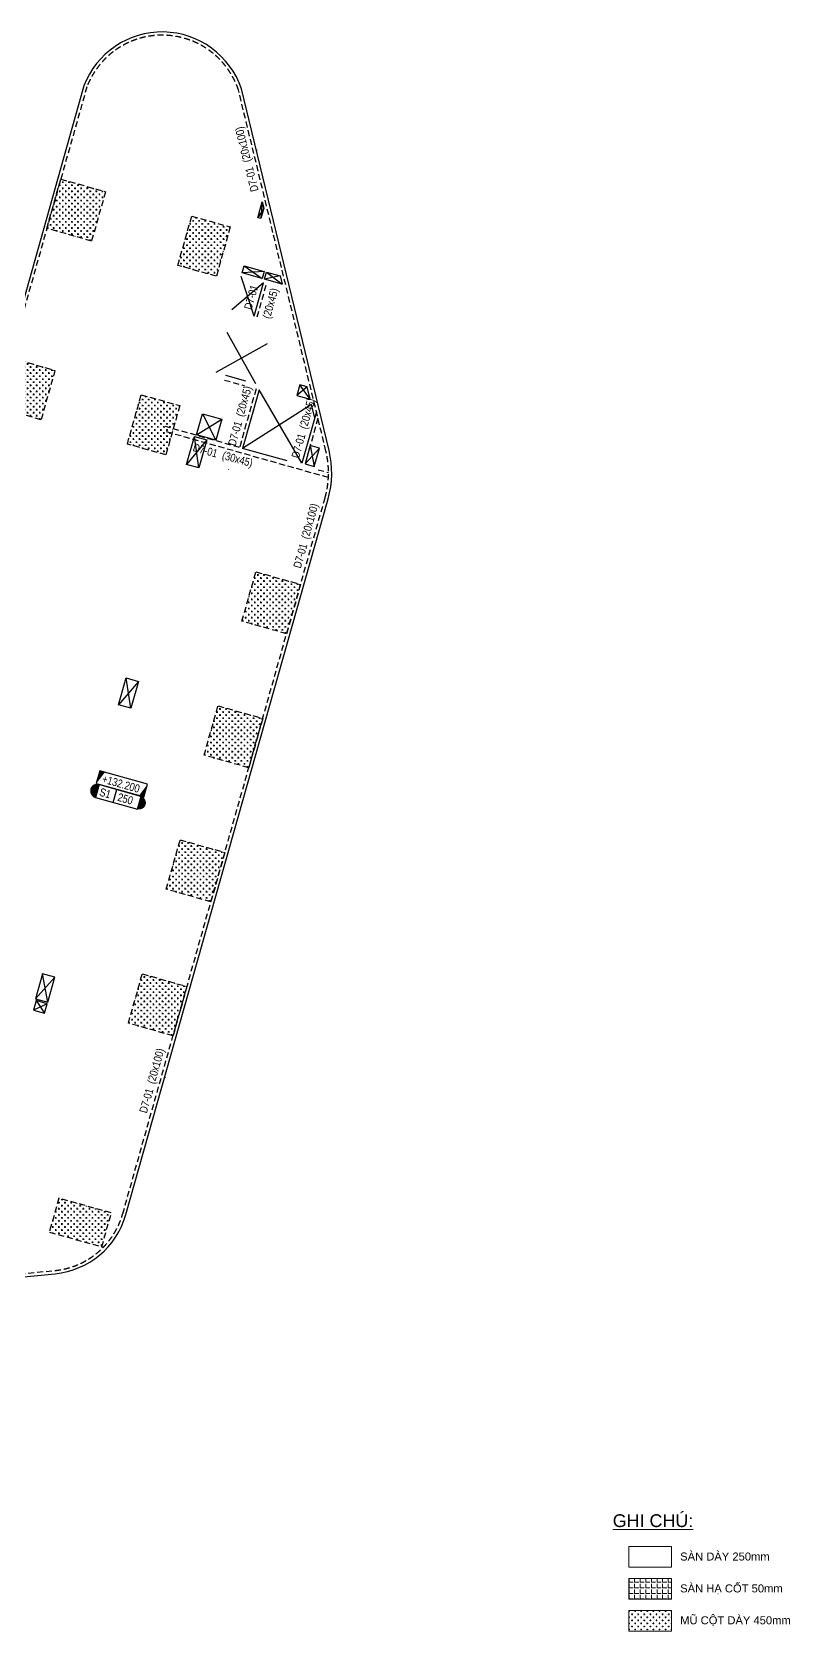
# Model space of a CAD drawing. Header units: millimetres. Extents: x 5400 to 3023951, y -127214 to 225084.
# Drawn here: x 2789188 to 2836541, y 6382 to 106284 of the extents above; entities that cross this region are included whole.
import ezdxf
from ezdxf.enums import TextEntityAlignment as Align

# ---------------------------------------------------------------- set-up
doc = ezdxf.new("R2010")
doc.units = ezdxf.units.MM
doc.header["$LTSCALE"] = 100
doc.linetypes.add('HIDDEN', pattern=[0.375, 0.25, -0.125])
for name, color, linetype in [('ccu11-Manh', 8, 'Continuous'), ('ccu12-Chidan', 9, 'Continuous'), ('ccu12-Hatch', 250, 'Continuous'), ('ccu12-Khuat', 9, 'HIDDEN'), ('ccu12-Lomo', 2, 'Continuous'), ('ccu12-Text', 31, 'Continuous'), ('ccu12-Thay', 7, 'Continuous')]:
    doc.layers.add(name, color=color, linetype=linetype)
doc.layers.add('ccu12-Tencaukien', color=9, linetype='Continuous', lineweight=15)
doc.layers.add('KC-Tencaukien', color=9, linetype='Continuous', lineweight=15)
doc.styles.add('Arial', font='arial.ttf', dxfattribs={"width": 0.7})
doc.styles.add('Arial Narrow', font='ARIALN.TTF')

# ---------------------------------------------------------------- blocks, each defined once
blk = doc.blocks.new('ccu11-cmb-flat-8')
at = {"layer": 'ccu12-Chidan', "color": 7}
blk.add_lwpolyline([(0, 0), (1550, 0), (1550, 419), (0, 419)], close=True, dxfattribs=at)
at = {"layer": 'ccu12-Chidan'}
for points in [[(0, 0), (166, 419), (0, 419)], [(1550, 419), (1383, 0), (1550, 0)]]:
    blk.add_solid(points, dxfattribs=at)
at = {"layer": 'ccu12-Chidan', "color": 31, "style": 'Arial Narrow', "width": 0.8}
blk.add_attdef('+100.00', text='', height=250, dxfattribs=at).set_placement((745, 206), align=Align.MIDDLE_CENTER)
blk = doc.blocks.new('ccu11-chieudaysan-flat-2')
at = {"layer": 'ccu12-Chidan'}
for points in [[(-569, 0), (-569, 419, 1)], [(788, 419), (788, 0, 1)]]:
    blk.add_hatch(color=8, dxfattribs=at).paths.add_polyline_path(points)
at = {"layer": 'ccu12-Chidan', "color": 7}
blk.add_line((0, 0), (0, 419), dxfattribs=at)
blk.add_lwpolyline([(-569, 0), (788, 0), (788, 419), (-569, 419)], close=True, dxfattribs=at)
blk.add_arc((-569, 209), 209, 90, 270.0001, dxfattribs=at)
at = {"layer": 'ccu12-Chidan', "color": 31, "style": 'Arial Narrow', "width": 0.7}
for tag, p in [('S00', (-488, 209)), ('200', (100, 209))]:
    blk.add_attdef(tag, text='', height=250, dxfattribs=at).set_placement(p, align=Align.MIDDLE_LEFT)
blk = doc.blocks.new('*U4')
at = {"layer": 'ccu12-Tencaukien', "color": 8, "ltscale": 10000}
blk.add_line((361, -155), (354, -155), dxfattribs=at)
at = {"layer": 'ccu12-Text', "color": 2, "style": 'Arial Narrow', "width": 0.8}
blk.add_attdef('SH', text='', height=300, dxfattribs=at).set_placement((276, 6), align=Align.BOTTOM_RIGHT)
at = {"layer": 'ccu12-Text', "color": 31, "style": 'Arial Narrow', "width": 0.8}
for tag, p in [('(', (508, -75)), ('KT', (633, -75)), (')', (963, -75))]:
    blk.add_attdef(tag, text='', height=250, dxfattribs=at).set_placement(p, align=Align.BOTTOM_LEFT)
blk = doc.blocks.new('*U16')
at = {"layer": 'ccu12-Tencaukien', "color": 8, "ltscale": 10000}
blk.add_line((361, -155), (354, -155), dxfattribs=at)
at = {"layer": 'ccu12-Text', "color": 2, "style": 'Arial Narrow', "width": 0.8}
blk.add_attdef('SH', text='', height=300, dxfattribs=at).set_placement((276, 6), align=Align.BOTTOM_RIGHT)
at = {"layer": 'ccu12-Text', "color": 31, "style": 'Arial Narrow', "width": 0.8}
for tag, p in [('(', (508, -75)), ('KT', (633, -75)), (')', (963, -75))]:
    blk.add_attdef(tag, text='', height=250, dxfattribs=at).set_placement(p, align=Align.BOTTOM_LEFT)
blk = doc.blocks.new('*U17')
at = {"layer": 'ccu12-Tencaukien', "color": 8, "ltscale": 10000}
blk.add_line((361, -155), (354, -155), dxfattribs=at)
at = {"layer": 'ccu12-Text', "color": 2, "style": 'Arial Narrow', "width": 0.8}
blk.add_attdef('SH', text='', height=300, dxfattribs=at).set_placement((276, 6), align=Align.BOTTOM_RIGHT)
at = {"layer": 'ccu12-Text', "color": 31, "style": 'Arial Narrow', "width": 0.8}
for tag, p in [('(', (508, -75)), ('KT', (633, -75)), (')', (963, -75))]:
    blk.add_attdef(tag, text='', height=250, dxfattribs=at).set_placement(p, align=Align.BOTTOM_LEFT)
blk = doc.blocks.new('*U18')
at = {"layer": 'ccu12-Tencaukien', "color": 8, "ltscale": 10000}
blk.add_line((361, -155), (354, -155), dxfattribs=at)
at = {"layer": 'ccu12-Text', "color": 2, "style": 'Arial Narrow', "width": 0.8}
blk.add_attdef('SH', text='', height=300, dxfattribs=at).set_placement((276, 6), align=Align.BOTTOM_RIGHT)
at = {"layer": 'ccu12-Text', "color": 31, "style": 'Arial Narrow', "width": 0.8}
for tag, p in [('(', (508, -75)), ('KT', (633, -75)), (')', (963, -75))]:
    blk.add_attdef(tag, text='', height=250, dxfattribs=at).set_placement(p, align=Align.BOTTOM_LEFT)
blk = doc.blocks.new('Lomo T37')
at = {"layer": 'ccu11-Manh', "ltscale": 0.5}
for p, q in [((75587, 83943, 0), (75212, 83352, 0)), ((75489, 84346, 0), (75404, 83325, 0)), ((75614, 79997), (74240, 79913)), ((74364, 80350), (75491, 79560)), ((75759, 79956), (76733, 79209)), ((76610, 79716), (75635, 79519)), ((71752, 71108, 0), (72581, 69446, 0)), ((71378, 69785, 0), (72955, 70768, 0)), ((72018, 69475, 0), (70752, 67936, 0)), ((71522, 67718, 0), (71248, 69692, 0)), ((79066, 68963), (78161, 67972)), ((78487, 69127), (78740, 67808)), ((67752, 54381), (66509, 52924)), ((67279, 52706), (66983, 54599)), ((55280, 39844), (57490, 40311)), ((57204, 39300), (55565, 40854)), ((30803, 35965, 0), (28409, 37235, 0)), ((28756, 37655, 0), (30458, 35546, 0)), ((28040, 36087, 0), (25864, 34538, 0)), ((26399, 34097, 0), (27506, 36527, 0)), ((62088, 34335), (61762, 36121)), ((62532, 35904), (61318, 34552)), ((16450, 32716, 0), (17213, 33253, 0)), ((17023, 33409, 0), (16640, 32558, 0))]:
    blk.add_line(p, q, dxfattribs=at)
at = {"layer": 'ccu11-Manh'}
for p, q in [((78286, 72794, 0), (77638, 72250, 0)), ((78474, 72014, 0), (77825, 72915, 0)), ((12583, 30071, 60), (9813, 27430, 60)), ((10163, 27142, 60), (12236, 30358, 60)), ((1883, 17121, 60), (-757, 14631, 60)), ((-410, 14345, 60), (1536, 17407, 60))]:
    blk.add_line(p, q, dxfattribs=at)
at = {"layer": 'ccu11-Manh', "ltscale": 5}
for p, q in [((25535, 46546), (27890, 48298)), ((27350, 48744), (26075, 46101)), ((33120, 44109), (33127, 42547)), ((32324, 43145), (32140, 41352)), ((32356, 43183), (33891, 43472)), ((33095, 42508), (31369, 41988)), ((41102, 41627, 0), (41429, 40060)), ((42066, 40831, 0), (40466, 40856, 0)), ((20606, 37361), (19556, 39227)), ((18938, 38479), (18531, 36573)), ((19065, 38633), (21096, 37955)), ((19632, 37906), (17837, 37146)), ((18647, 36478), (20479, 37207)), ((19748, 37811), (19378, 35874)), ((15860, 31614, 0), (13826, 32289)), ((14319, 32887), (15366, 31017)), ((6560, 27654, 60), (9200, 30143, 60)), ((8853, 30430, 60), (6907, 27367, 60)), ((3632, 24107, 60), (2737, 22316, 60)), ((2390, 22603, 60), (3979, 23820, 60)), ((9580, 22436), (9767, 20855)), ((4951, 21590), (5127, 19761)), ((10467, 21704), (8880, 21588)), ((-346, 19285, 120), (1242, 20503, 60)), ((895, 20789, 60), (1, 18999, 120)), ((4125, 20589), (5954, 20762)), ((-2798, 16317, 0), (-1368, 17342, 60)), ((-1715, 17628, 60), (-2451, 16031, 0))]:
    blk.add_line(p, q, dxfattribs=at)
at = {"layer": 'ccu11-Manh'}
for points in [[(17345, 33404), (18900, 34193)], [(18361, 34639), (17882, 32960)]]:
    blk.add_lwpolyline(points, dxfattribs=at)
for points, elevation in [([(62061, 34239), (61193, 33851)], 0), ([(61358, 34438), (61895, 33652)], 0), ([(5718, 20111), (6619, 19951)], 60), ([(6335, 19605), (6003, 20459)], 60)]:
    blk.add_lwpolyline(points, dxfattribs=dict(at, elevation=elevation))
at = {"layer": 'ccu12-Lomo', "elevation": 0}
for points in [[(75404, 83298), (75212, 83352), (75489, 84346), (75587, 83943), (75404, 83298)], [(75615, 79997), (75491, 79560), (74240, 79913), (74364, 80350), (75614, 79997)], [(75759, 79956), (76610, 79716), (76733, 79209), (75635, 79519), (75759, 79956)], [(78475, 72013), (78287, 72795), (77825, 72915), (77638, 72250), (78474, 72014)], [(72955, 70768), (72581, 69446), (71378, 69785), (71752, 71108), (72955, 70768)], [(78740, 67808), (79066, 68963), (78487, 69127), (78161, 67972), (78740, 67808)], [(28409, 37235), (28756, 37655), (30803, 35965), (30458, 35546), (28409, 37235)], [(28040, 36087), (27506, 36527), (25864, 34538), (26399, 34097), (28042, 36085)], [(62532, 35904), (61762, 36121), (61318, 34552), (62088, 34335), (62532, 35904)], [(62061, 34239), (61358, 34438), (61193, 33851), (61895, 33652), (62061, 34239)], [(17023, 33409), (17213, 33253), (16640, 32558), (16450, 32716), (17023, 33409)]]:
    blk.add_lwpolyline(points, dxfattribs=at)
for points in [[(72018, 69475), (71521, 67718), (70752, 67936), (71248, 69692)], [(67752, 54381), (67279, 52706), (66509, 52924), (66983, 54599)]]:
    blk.add_lwpolyline(points, close=True, dxfattribs=at)
at = {"layer": 'ccu12-Lomo', "ltscale": 0.5}
for points, elevation in [([(27350, 48744), (25535, 46546), (26075, 46101), (27890, 48298), (27350, 48744)], 0), ([(6907, 27367), (6560, 27654), (8853, 30430), (9200, 30143), (6907, 27367)], 60), ([(12583, 30071), (12236, 30358), (9816, 27428), (10163, 27142), (12583, 30071)], 60), ([(2737, 22316), (2390, 22603), (3632, 24107), (3979, 23820), (2737, 22316)], 0), ([(4125, 20589), (4951, 21590), (5954, 20762), (5127, 19761), (4124, 20588)], 0), ([(1, 18999), (-346, 19285), (895, 20789), (1242, 20503), (1, 18999)], 0), ([(6334, 19603), (6620, 19950), (6003, 20459), (5717, 20112), (6335, 19605)], 60), ([(-2451, 16031), (-2798, 16317), (-1715, 17628), (-1368, 17342), (-2451, 16031)], 0)]:
    blk.add_lwpolyline(points, dxfattribs=dict(at, elevation=elevation))
for points, elevation in [([(32356, 43183), (33127, 42547), (33891, 43472), (33120, 44109)], 0), ([(32324, 43145), (33095, 42508), (32140, 41352), (31369, 41988)], 0), ([(41102, 41627), (42066, 40831), (41429, 40060), (40465, 40856)], 0), ([(19556, 39227), (21096, 37955), (20606, 37361), (19065, 38633)], 0), ([(18938, 38479), (19632, 37906), (18531, 36573), (17837, 37146)], 0), ([(19748, 37811), (20479, 37207), (19378, 35874), (18647, 36478)], 0), ([(14319, 32887), (15860, 31614), (15366, 31017), (13826, 32289)], 0), ([(8880, 21588), (9767, 20855), (10467, 21704), (9580, 22436)], 0), ([(-410, 14345), (1883, 17121), (1536, 17407), (-757, 14631)], 60)]:
    blk.add_lwpolyline(points, close=True, dxfattribs=dict(at, elevation=elevation))
blk.add_lwpolyline([(57204, 39300), (57490, 40311), (55565, 40854), (55280, 39844), (57204, 39300)], dxfattribs=at)
at = {"layer": 'ccu12-Lomo'}
blk.add_lwpolyline([(18361, 34639), (18900, 34193), (17882, 32960), (17342, 33406), (18361, 34639)], dxfattribs=at)

msp = doc.modelspace()

# ---------------------------------------------------------------- hatches: boundary and pattern name
at = {"layer": 'ccu12-Hatch', "ltscale": 0.5}
h = msp.add_hatch(dxfattribs=at)
h.set_pattern_fill('CROSS', color=256, scale=30)
h.set_pattern_definition([(0, (-5090.71, 49655.36), (190.5, 190.5), [95.25, -285.75]), (90, (-5043.09, 49607.74), (-190.5, 190.5), [95.25, -285.75])])
h.paths.add_polyline_path([(2793778.9, 96304.1), (2792908.7, 93224.6), (2790118, 94013.2), (2790988.1, 97092.6)])
h = msp.add_hatch(dxfattribs=at)
h.set_pattern_fill('CROSS', color=256, scale=30)
h.paths.add_polyline_path([(2801575, 94101.1), (2800704.8, 91021.7), (2798299, 91701.5), (2799169.2, 94780.9)])
h = msp.add_hatch(dxfattribs=at)
h.set_pattern_fill('CROSS', color=256, scale=30)
h.set_pattern_definition([(0, (-8245.02, 38492.46), (190.5, 190.5), [95.25, -285.75]), (90, (-8197.4, 38444.84), (-190.5, 190.5), [95.25, -285.75])])
h.paths.add_polyline_path([(2790624.5, 85141.2), (2789754.4, 82061.7), (2786963.7, 82850.3), (2787833.8, 85929.7)])
h = msp.add_hatch(dxfattribs=at)
h.set_pattern_fill('CROSS', color=256, scale=30)
h.set_pattern_definition([(0, (-3154.32, -11162.9), (190.5, 190.5), [95.25, -285.75]), (90, (-3106.7, -11210.52), (-190.5, 190.5), [95.25, -285.75])])
h.paths.add_polyline_path([(2798420.6, 82938.2), (2797550.5, 79858.8), (2795144.7, 80538.6), (2796014.8, 83618)])
h = msp.add_hatch(dxfattribs=at)
h.set_pattern_fill('CROSS', color=256, scale=30)
h.set_pattern_definition([(0, (7097.21, 25116.52), (190.5, 190.5), [95.25, -285.75]), (90, (7144.84, 25068.9), (-190.5, 190.5), [95.25, -285.75])])
h.paths.add_polyline_path([(2805966.8, 71765.2), (2805096.6, 68685.8), (2802305.9, 69474.4), (2803176.1, 72553.8)])
h = msp.add_hatch(dxfattribs=at)
h.set_pattern_fill('CROSS', color=256, scale=30)
h.set_pattern_definition([(0, (4731.48, 16744.35), (190.5, 190.5), [95.25, -285.75]), (90, (4779.1, 16696.72), (-190.5, 190.5), [95.25, -285.75])])
h.paths.add_polyline_path([(2803601, 63393.1), (2802730.9, 60313.6), (2799940.2, 61102.2), (2800810.3, 64181.6)])
h = msp.add_hatch(dxfattribs=at)
h.set_pattern_fill('CROSS', color=256, scale=30)
h.set_pattern_definition([(0, (2365.74, 8372.17), (190.5, 190.5), [95.25, -285.75]), (90, (2413.36, 8324.55), (-190.5, 190.5), [95.25, -285.75])])
h.paths.add_polyline_path([(2801235.3, 55020.9), (2800365.2, 51941.5), (2797574.4, 52730), (2798444.6, 55809.5)])
h = msp.add_hatch(dxfattribs=at)
h.set_pattern_fill('CROSS', color=256, scale=30)
h.paths.add_polyline_path([(2798869.6, 46648.7), (2797999.4, 43569.3), (2795208.7, 44357.9), (2796078.9, 47437.3)])
h = msp.add_hatch(dxfattribs=at)
h.set_pattern_fill('CROSS', color=256, scale=30)
h.paths.add_polyline_path([(2793546.1, 30383.4), (2794144.3, 32500.5), (2790872.4, 33425), (2790274.2, 31307.9)])
at = {"layer": 'ccu12-Tencaukien', "ltscale": 20}
h = msp.add_hatch(dxfattribs=at)
h.set_pattern_fill('ANGLE', color=250, scale=50)
h.set_pattern_definition([(0, (841000, 0), (0, 349.25), [254, -95.25]), (90, (841000, 0), (-349.25, 2e-14), [254, -95.25])])
h.paths.add_polyline_path([(2826471.5, 9663.6), (2829131.5, 9663.6), (2829131.5, 8373.6), (2826471.5, 8373.6)])
at = {"layer": 'ccu12-Tencaukien', "ltscale": 0.5}
h = msp.add_hatch(dxfattribs=at)
h.set_pattern_fill('CROSS', color=250, scale=30)
h.set_pattern_definition([(0, (168200, 0), (190.5, 190.5), [95.25, -285.75]), (90, (168247.62, -47.62), (-190.5, 190.5), [95.25, -285.75])])
h.paths.add_polyline_path([(2826471.5, 7671.5), (2829131.5, 7671.5), (2829131.5, 6381.5), (2826471.5, 6381.5)])

# ---------------------------------------------------------------- linework, layer by layer
at = {"layer": 'ccu11-Manh', "ltscale": 0.5}
for p, q in [((2803067.8, 88535.5), (2802257, 90998.7)), ((2803652.4, 90604.4), (2801672.4, 88929.8)), ((2803169.4, 84298.2), (2801374.4, 87507.2)), ((2803876.4, 86800.2), (2800667.3, 85005.2)), ((2806055.2, 79352.1), (2803376.5, 83927.9)), ((2806640.8, 83005.5), (2802343.1, 80270.6, 0))]:
    msp.add_line(p, q, dxfattribs=at)
at = {"layer": 'ccu12-Khuat', "ltscale": 15}
for p, q in [((2792618.1, 102856.1, 0), (2779478.1, 56361.2, 0)), ((2807551, 80097.9), (2802083.6, 102676.9, 0)), ((2803260.2, 88481.1), (2803844.9, 90550.1)), ((2801211.3, 84539.7), (2802462.3, 84186.2)), ((2803184, 83982.3, 0), (2802150.6, 80325, 0)), ((2807051.9, 82151.3), (2806245.7, 79298.2)), ((2807705, 78443.8), (2797449.9, 81341.6)), ((2802150.6, 80325, 0), (2797531.5, 81630.3)), ((2807058.4, 78938.2, 0), (2807712.7, 78753.3, 0)), ((2794857, 32448.3), (2807495.7, 77176))]:
    msp.add_line(p, q, dxfattribs=at)
at = {"layer": 'ccu12-Khuat', "ltscale": 15, "elevation": 0}
for points in [[(2793778.9, 96304.1), (2792908.7, 93224.6), (2790118, 94013.2), (2790988.1, 97092.6), (2793778.9, 96304.1)], [(2801575, 94101.1), (2800704.8, 91021.7), (2798299, 91701.5), (2799169.2, 94780.9), (2801575, 94101.1)], [(2790624.5, 85141.2), (2789754.4, 82061.7), (2786963.7, 82850.3), (2787833.8, 85929.7), (2790624.5, 85141.2)], [(2798420.6, 82938.2), (2797550.5, 79858.8), (2795144.7, 80538.6), (2796014.8, 83618), (2798420.6, 82938.2)], [(2805966.8, 71765.2), (2805096.6, 68685.8), (2802305.9, 69474.4), (2803176.1, 72553.8), (2805966.8, 71765.2)], [(2803601, 63393.1), (2802730.9, 60313.6), (2799940.2, 61102.2), (2800810.3, 64181.6), (2803601, 63393.1)], [(2801235.3, 55020.9), (2800365.2, 51941.5), (2797574.4, 52730), (2798444.6, 55809.5), (2801235.3, 55020.9)], [(2798869.6, 46648.7), (2797999.4, 43569.3), (2795208.7, 44357.9), (2796078.9, 47437.3), (2798869.6, 46648.7)], [(2793546.1, 30383.4), (2794144.3, 32500.5), (2790872.4, 33425), (2790274.2, 31307.9), (2793546.1, 30383.4)]]:
    msp.add_lwpolyline(points, dxfattribs=at)
msp.add_lwpolyline([(2774728.3, 39545.1), (2773146.8, 33948.5, 0.5290318), (2778304.6, 27736.2), (2790614, 28903.1, 0.3083499), (2794857, 32448.6)], format="xyb", dxfattribs=at)
at = {"layer": 'ccu12-Khuat', "ltscale": 15}
for centre, radius, start, end in [((2797318.3, 101048.7, 0), 5034.9, 18.663294, 159.167695), ((2801952.8, 78742.3), 5760, 344.221226, 13.61189)]:
    msp.add_arc(centre, radius, start, end, dxfattribs=at)
at = {"layer": 'ccu12-Tencaukien', "color": 0, "ltscale": 20}
for points in [[(2826471.5, 11655.7), (2829131.5, 11655.7), (2829131.5, 10365.7), (2826471.5, 10365.7)], [(2826471.5, 9663.6), (2829131.5, 9663.6), (2829131.5, 8373.6), (2826471.5, 8373.6)], [(2826471.5, 7671.5), (2829131.5, 7671.5), (2829131.5, 6381.5), (2826471.5, 6381.5)]]:
    msp.add_lwpolyline(points, close=True, dxfattribs=at)
at = {"layer": 'ccu12-Thay'}
for p, q in [((2792425.7, 102910.5, 0), (2779277.6, 56386.9)), ((2807745.4, 80144.9), (2802278, 102723.9, 0)), ((2803067.8, 88535.5), (2803652.4, 90604.4)), ((2802543.9, 84474.9), (2801292.9, 84828.4)), ((2803376.5, 83927.9, 0), (2802343.1, 80270.6, 0)), ((2806848.3, 82158.7), (2806640.8, 83005.5)), ((2806956, 82547.4), (2806053.2, 79352.6)), ((2805133.8, 79482.1), (2802343.1, 80270.6, 0)), ((2795049.4, 32394), (2807688.2, 77121.6))]:
    msp.add_line(p, q, dxfattribs=at)
at = {"layer": 'ccu12-Thay', "elevation": 0}
msp.add_lwpolyline([(2774544.7, 39631), (2772954.5, 34003.4, 0.5290007), (2778323.7, 27537.1), (2790633.3, 28704, 0.3083681), (2795049.4, 32394)], format="xyb", dxfattribs=at)
at = {"layer": 'ccu12-Thay'}
for centre, radius, start, end in [((2797318.3, 101048.7, 0), 5234.9, 18.663294, 159.167695), ((2801952.8, 78742.3), 5960, 344.221226, 13.61189)]:
    msp.add_arc(centre, radius, start, end, dxfattribs=at)

# ---------------------------------------------------------------- block references
at = {"layer": 'ccu12-Lomo'}
msp.add_blockref('Lomo T37', (2728085.1, 11326.3), dxfattribs=at)
at = {"layer": 'ccu12-Tencaukien'}
ref = msp.add_blockref('*U4', (2803136.5, 98208.5, 0), dxfattribs=dict(at, xscale=1.815893337873054, yscale=1.815893337873054, zscale=1.815893337873054, rotation=103.6118897536134))
ref.add_attrib('KT', '(20x100)', dxfattribs={"color": 31, "height": 500, "rotation": 103.61189, "style": 'Arial Narrow'}).set_placement((2803027.5, 98243.9, 0), align=Align.BOTTOM_LEFT)
ref.add_attrib('SH', 'D7-01', dxfattribs={"color": 2, "height": 500, "rotation": 103.61189, "style": 'Arial Narrow'}).set_placement((2803128, 97926.2, 0), align=Align.BOTTOM_RIGHT)
ref = msp.add_blockref('*U4', (2803620.4, 90595, 0), dxfattribs=dict(at, xscale=1.815893337873054, yscale=1.815893337873054, zscale=1.815893337873054, rotation=74.21909893616227))
ref.add_attrib('KT', '(20x45)', dxfattribs={"color": 31, "height": 500, "rotation": 74.219099, "style": 'Arial Narrow'}).set_placement((2804203.9, 88288, 0), align=Align.BOTTOM_LEFT)
ref.add_attrib('SH', 'D7-01', dxfattribs={"color": 2, "height": 500, "rotation": 74.219099, "style": 'Arial Narrow'}).set_placement((2803474.4, 90353.2, 0), align=Align.BOTTOM_RIGHT)
ref = msp.add_blockref('*U17', (2802618.8, 82085.5, 0), dxfattribs=dict(at, xscale=1.815893337873054, yscale=1.815893337873054, zscale=1.815893337873054, rotation=74.21909893616227))
ref.add_attrib('KT', '(20x45)', dxfattribs={"color": 31, "height": 500, "rotation": 74.219099, "style": 'Arial Narrow'}).set_placement((2802541.1, 82169.9, 0), align=Align.BOTTOM_LEFT)
ref.add_attrib('SH', 'D7-01', dxfattribs={"color": 2, "height": 500, "rotation": 74.219099, "style": 'Arial Narrow'}).set_placement((2802472.7, 81843.7, 0), align=Align.BOTTOM_RIGHT)
ref = msp.add_blockref('*U18', (2806577.9, 81313.1, 0), dxfattribs=dict(at, xscale=1.815893337873054, yscale=1.815893337873054, zscale=1.815893337873054, rotation=74.21909893616227))
ref.add_attrib('KT', '(20x45)', dxfattribs={"color": 31, "height": 500, "rotation": 74.219099, "style": 'Arial Narrow'}).set_placement((2806500.3, 81397.5, 0), align=Align.BOTTOM_LEFT)
ref.add_attrib('SH', 'D7-01', dxfattribs={"color": 2, "height": 500, "rotation": 74.219099, "style": 'Arial Narrow'}).set_placement((2806431.9, 81071.4, 0), align=Align.BOTTOM_RIGHT)
ref = msp.add_blockref('*U16', (2800899.8, 79399.8, 0), dxfattribs=dict(at, xscale=1.815893337873054, yscale=1.815893337873054, zscale=1.815893337873054, rotation=344.2212278170489))
ref.add_attrib('KT', '(30x45)', dxfattribs={"color": 31, "height": 500, "rotation": 344.221228, "style": 'Arial Narrow'}).set_placement((2800984.2, 79477.5), align=Align.BOTTOM_LEFT)
ref.add_attrib('SH', 'D7-01', dxfattribs={"color": 2, "height": 500, "rotation": 344.221228, "style": 'Arial Narrow'}).set_placement((2800658, 79545.9), align=Align.BOTTOM_RIGHT)
ref = msp.add_blockref('*U4', (2806693.4, 74440.4, 0), dxfattribs=dict(at, xscale=1.815893337873054, yscale=1.815893337873054, zscale=1.815893337873054, rotation=74.21909893616227))
ref.add_attrib('KT', '(20x100)', dxfattribs={"color": 31, "height": 500, "rotation": 74.219099, "style": 'Arial Narrow'}).set_placement((2806615.8, 74524.8, 0), align=Align.BOTTOM_LEFT)
ref.add_attrib('SH', 'D7-01', dxfattribs={"color": 2, "height": 500, "rotation": 74.219099, "style": 'Arial Narrow'}).set_placement((2806547.4, 74198.6, 0), align=Align.BOTTOM_RIGHT)
ref = msp.add_blockref('*U4', (2797074.4, 40399.4, 0), dxfattribs=dict(at, xscale=1.815893337873054, yscale=1.815893337873054, zscale=1.815893337873054, rotation=74.21909893616227))
ref.add_attrib('KT', '(20x100)', dxfattribs={"color": 31, "height": 500, "rotation": 74.219099, "style": 'Arial Narrow'}).set_placement((2796996.8, 40483.8, 0), align=Align.BOTTOM_LEFT)
ref.add_attrib('SH', 'D7-01', dxfattribs={"color": 2, "height": 500, "rotation": 74.219099, "style": 'Arial Narrow'}).set_placement((2796928.3, 40157.7, 0), align=Align.BOTTOM_RIGHT)
at = {"layer": 'KC-Tencaukien'}
ref = msp.add_blockref('ccu11-cmb-flat-8', (2793202.2, 59322.1), dxfattribs=dict(at, xscale=1.999999999999999, yscale=1.999999999999999, zscale=1.999999999999999, rotation=344.2212265880018))
ref.add_attrib('+100.00', '+132.200', dxfattribs={"layer": 'ccu12-Chidan', "color": 31, "height": 500, "rotation": 344.221227, "style": 'Arial Narrow'}).set_placement((2794748.2, 59312.4), align=Align.MIDDLE_CENTER)
ref = msp.add_blockref('ccu11-chieudaysan-flat-2', (2794255, 58153.8), dxfattribs=dict(at, xscale=1.999999999999999, yscale=1.999999999999999, zscale=1.999999999999999, rotation=344.2212265880018))
ref.add_attrib('S00', 'S1', dxfattribs={"layer": 'ccu12-Chidan', "color": 31, "height": 500, "rotation": 344.221227, "style": 'Arial Narrow'}).set_placement((2793429.7, 58822.4), align=Align.MIDDLE_LEFT)
ref.add_attrib('200', '250', dxfattribs={"layer": 'ccu12-Chidan', "color": 31, "height": 500, "rotation": 344.221227, "style": 'Arial Narrow'}).set_placement((2794561.4, 58502.6), align=Align.MIDDLE_LEFT)

# ---------------------------------------------------------------- texts
at = {"layer": 'ccu12-Tencaukien', "color": 31, "style": 'Arial'}
msp.add_text('%%uGHI CHÚ:', height=800, dxfattribs=at).set_placement((2827980.7, 12875.7), align=Align.CENTER)
msp.add_text('%%uGHI CHÚ:', height=800, dxfattribs=at).set_placement((2827980.7, 12875.7), align=Align.CENTER)
for s, p in [('SÀN DÀY 250mm', (2829680, 10785.7)), ('SÀN HẠ CỐT 50mm', (2829680, 8793.6)), ('MŨ CỘT DÀY 450mm', (2829680, 6801.5))]:
    msp.add_text(s, height=500, dxfattribs=at).set_placement(p)

doc.saveas('drawing.dxf')
